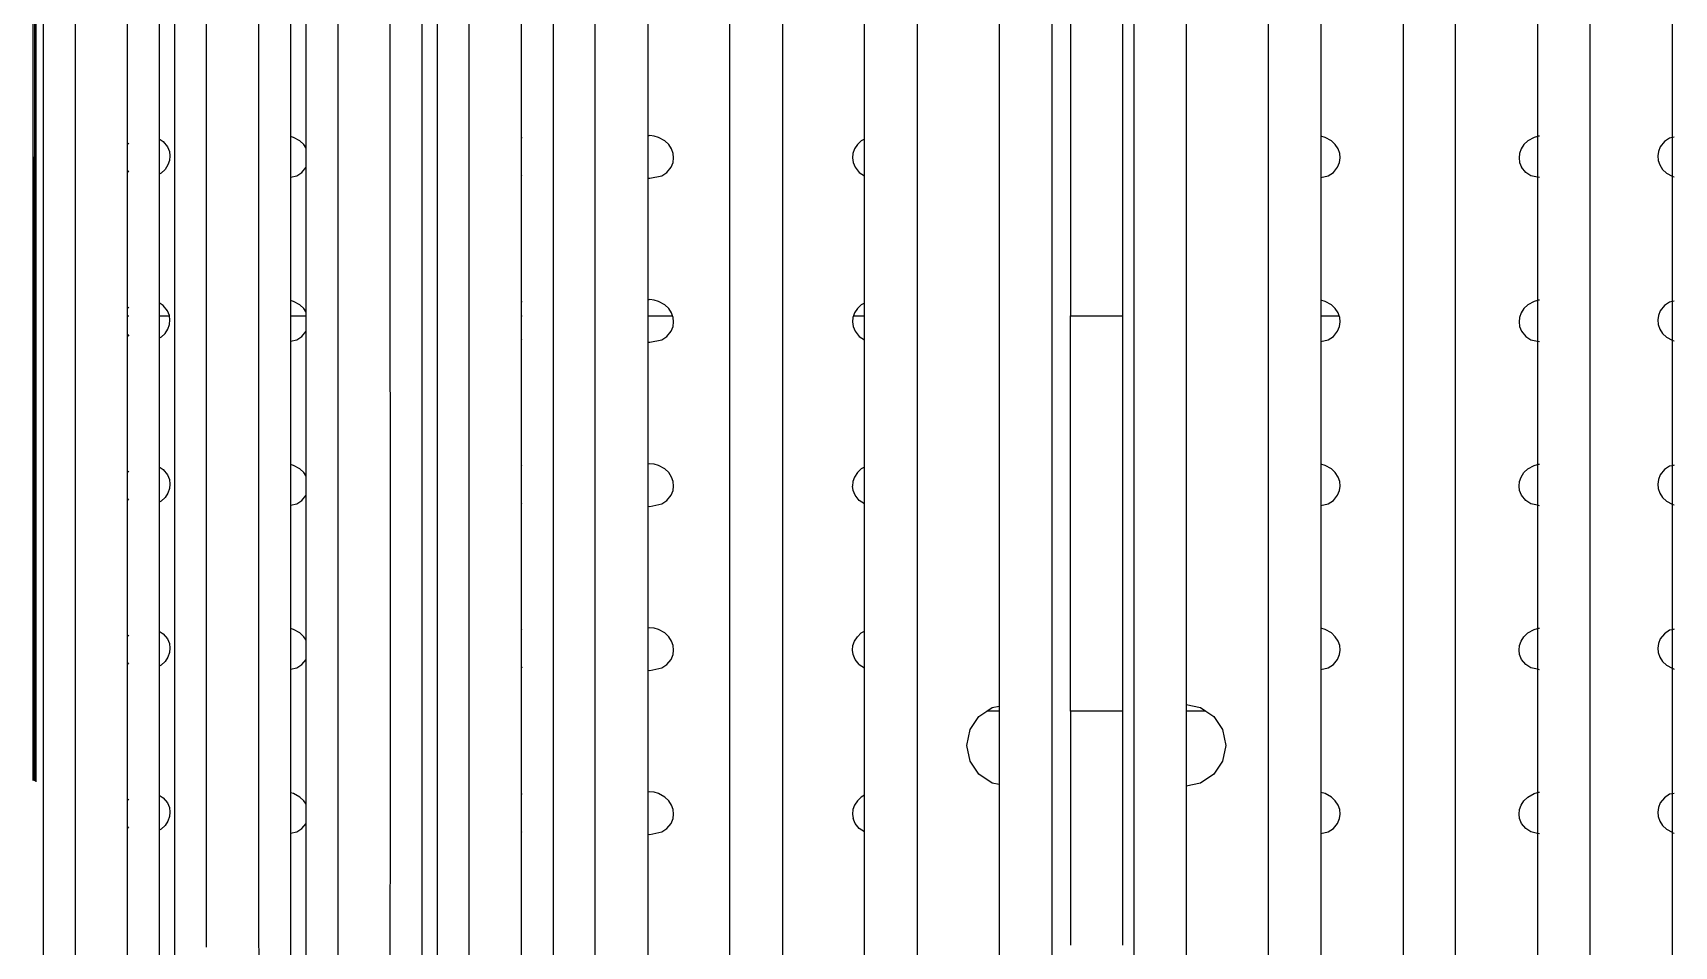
# Model space of a CAD drawing. Header units: millimetres. Extents: x 232 to 1180, y 355 to 899.
# Drawn here: x 474.3 to 655.2, y 460.9 to 561.5 of the extents above; entities that cross this region are included whole.
import ezdxf

# ---------------------------------------------------------------- set-up
doc = ezdxf.new("R2010")
doc.units = ezdxf.units.MM
doc.header["$MEASUREMENT"] = 0
doc.layers.add('Edges', color=7, linetype='Continuous')

# ---------------------------------------------------------------- blocks, each defined once
blk = doc.blocks.new('Ruby Burner grill pl')
at = {"layer": 'Edges'}
for p, q in [((-17.3569, 0.4374), (-17.3562, -6.798)), ((-17.3481, 0.4374), (-17.3464, -4.0102)), ((-17.3464, -4.0102), (-17.3456, 0.4374)), ((-17.3436, 0.4374), (-17.3425, -4.0102)), ((-17.3425, -4.0102), (-17.3416, 0.4374)), ((-17.3397, 0.4374), (-17.3397, -6.8046)), ((-17.2936, -6.8494), (-17.2936, 0.4374)), ((-17.1041, 0.4374), (-17.1041, -7.0335)), ((-16.5062, -7.6144), (-16.5062, 0.4374)), ((-16.3167, 0.4374), (-16.3177, -7.7975)), ((-16.0017, -7.6), (-16.0017, 0.4374)), ((-15.5293, 0.4374), (-15.5293, -7.1411)), ((-15.2133, -6.8341), (-15.2143, 0.4374)), ((-15.0249, 0.4374), (-15.0249, -6.9274)), ((-14.9314, -7.0182), (-14.9314, 0.4374)), ((-14.7419, -7.2023), (-14.7419, 0.4374)), ((-14.2375, 0.4374), (-14.2375, -7.6924)), ((-13.9846, -7.7664), (-13.9846, 0.4374)), ((-13.1775, -6.9823), (-13.1775, 0.4374)), ((-12.8625, 0.4374), (-12.8625, -6.9021)), ((-12.0554, 0.4374), (-12.0554, -7.6862)), ((-11.5633, 0.4374), (-11.5633, -6.3509)), ((-11.2483, 0.4374), (-11.2483, -8.1379)), ((-11.1365, 0.4374), (-11.1365, -4.0102)), ((-10.8246, 0.4374), (-10.8246, -4.0102)), ((-10.7562, 0.4374), (-10.7562, -8.1379)), ((-10.4413, 0.4374), (-10.4413, -6.3422)), ((-9.9491, -7.7284), (-9.9491, 0.4374)), ((-9.142, 0.4374), (-9.142, -6.9443)), ((-8.8271, -6.9401), (-8.8271, 0.4374)), ((-8.0198, -7.7244), (-8.02, 0.4374)), ((-16.7891, -2.9831), (-16.7891, -2.1545)), ((-15.7188, -3.0053), (-15.7188, -2.1363)), ((-16.5997, -2.1775), (-16.5997, -2.9497)), ((-15.8123, -2.1953), (-15.8123, -2.9357)), ((-14.4269, -2.9435), (-14.4269, -2.1861)), ((-13.6696, -2.2009), (-13.6696, -2.933)), ((-12.3704, -2.9511), (-12.3711, -2.1873)), ((-9.6342, -2.1967), (-9.6342, -2.9337)), ((-8.335, -2.1958), (-8.335, -2.935)), ((-7.5279, -2.1895), (-7.5279, -2.9421)), ((-16.5997, -2.9497), (-16.5751, -2.9659)), ((-16.5997, -2.9497), (-16.5997, -3.1612)), ((-15.7941, -2.941), (-15.8123, -2.9357)), ((-15.8123, -2.9357), (-15.8123, -3.1789)), ((-15.7561, -2.9616), (-15.7941, -2.941)), ((-14.423, -2.9443), (-14.4269, -2.9435)), ((-14.4269, -3.1697), (-14.4269, -2.9435)), ((-13.6571, -2.9303), (-13.6696, -2.933)), ((-13.6696, -2.933), (-13.6696, -3.1845)), ((-13.6317, -2.9334), (-13.6571, -2.9303)), ((-13.6056, -2.941), (-13.6317, -2.9334)), ((-13.5677, -2.9616), (-13.6056, -2.941)), ((-12.3704, -2.9511), (-12.3897, -2.9616)), ((-12.3711, -3.1709), (-12.3704, -2.9511)), ((-9.6093, -2.941), (-9.6342, -2.9337)), ((-9.6342, -2.9337), (-9.6342, -3.1804)), ((-9.5714, -2.9616), (-9.6093, -2.941)), ((-8.3554, -2.941), (-8.3934, -2.9616)), ((-8.335, -2.935), (-8.3554, -2.941)), ((-8.3294, -2.9334), (-8.335, -2.935)), ((-8.335, -2.935), (-8.335, -3.1794)), ((-8.323, -2.9326), (-8.3294, -2.9334)), ((-7.5432, -2.9454), (-7.5744, -2.9659)), ((-7.5279, -2.9421), (-7.5432, -2.9454)), ((-7.5159, -2.9396), (-7.5279, -2.9421)), ((-7.5279, -2.9421), (-7.5279, -3.1732)), ((-16.7891, -2.9831), (-16.7807, -2.9751)), ((-16.7891, -3.1382), (-16.7891, -2.9831)), ((-16.5751, -2.9659), (-16.5501, -2.9967)), ((-16.5501, -2.9967), (-16.5384, -3.0253)), ((-16.5384, -3.0253), (-16.5349, -3.0522)), ((-15.7328, -2.9838), (-15.7561, -2.9616)), ((-15.7188, -3.0053), (-15.7328, -2.9838)), ((-15.7188, -3.1199), (-15.7188, -3.0053)), ((-13.5443, -2.9838), (-13.5677, -2.9616)), ((-13.5273, -3.01), (-13.5443, -2.9838)), ((-13.5176, -3.0371), (-13.5273, -3.01)), ((-13.5149, -3.0642), (-13.5176, -3.0371)), ((-12.4397, -3.0371), (-12.4425, -3.0642)), ((-12.4301, -3.01), (-12.4397, -3.0371)), ((-12.4131, -2.9838), (-12.4301, -3.01)), ((-12.3897, -2.9616), (-12.4131, -2.9838)), ((-9.548, -2.9838), (-9.5714, -2.9616)), ((-9.531, -3.01), (-9.548, -2.9838)), ((-9.5213, -3.0371), (-9.531, -3.01)), ((-9.5186, -3.0642), (-9.5213, -3.0371)), ((-8.4434, -3.0371), (-8.4462, -3.0642)), ((-8.4338, -3.01), (-8.4434, -3.0371)), ((-8.4168, -2.9838), (-8.4338, -3.01)), ((-8.3934, -2.9616), (-8.4168, -2.9838)), ((-7.6111, -3.0253), (-7.6146, -3.0522)), ((-7.5994, -2.9967), (-7.6111, -3.0253)), ((-7.5744, -2.9659), (-7.5994, -2.9967)), ((-16.7807, -3.1485), (-16.7891, -3.1382)), ((-16.7891, -3.9667), (-16.7891, -3.1382)), ((-16.5644, -3.1325), (-16.5877, -3.1547)), ((-16.5474, -3.1064), (-16.5644, -3.1325)), ((-16.5377, -3.0793), (-16.5474, -3.1064)), ((-16.5349, -3.0522), (-16.5377, -3.0793)), ((-15.7435, -3.1505), (-15.7188, -3.1199)), ((-15.7188, -3.989), (-15.7188, -3.1199)), ((-13.5551, -3.1505), (-13.5301, -3.1196)), ((-13.5301, -3.1196), (-13.5184, -3.0911)), ((-13.5184, -3.0911), (-13.5149, -3.0642)), ((-12.4425, -3.0642), (-12.439, -3.0911)), ((-12.439, -3.0911), (-12.4273, -3.1196)), ((-12.4273, -3.1196), (-12.4023, -3.1505)), ((-9.5588, -3.1505), (-9.5338, -3.1196)), ((-9.5338, -3.1196), (-9.5221, -3.0911)), ((-9.5221, -3.0911), (-9.5186, -3.0642)), ((-8.4462, -3.0642), (-8.4427, -3.0911)), ((-8.4427, -3.0911), (-8.431, -3.1196)), ((-8.406, -3.1505), (-8.431, -3.1196)), ((-7.6146, -3.0522), (-7.6118, -3.0793)), ((-7.6118, -3.0793), (-7.6022, -3.1064)), ((-7.6022, -3.1064), (-7.5852, -3.1325)), ((-7.5852, -3.1325), (-7.5618, -3.1547)), ((-16.5877, -3.1547), (-16.5997, -3.1612)), ((-16.5997, -3.1612), (-16.5997, -3.9334)), ((-15.8123, -3.1789), (-15.7747, -3.1709)), ((-15.8123, -3.1789), (-15.8123, -3.9193)), ((-15.7747, -3.1709), (-15.7435, -3.1505)), ((-14.4269, -3.1697), (-14.423, -3.1676)), ((-14.4269, -3.9271), (-14.4269, -3.1697)), ((-13.6696, -3.1845), (-13.6571, -3.186)), ((-13.6696, -3.1845), (-13.6696, -3.9166)), ((-13.6571, -3.186), (-13.5863, -3.1709)), ((-13.5863, -3.1709), (-13.5551, -3.1505)), ((-12.4023, -3.1505), (-12.3711, -3.1709)), ((-12.3704, -3.9348), (-12.3711, -3.1709)), ((-9.6342, -3.1804), (-9.59, -3.1709)), ((-9.6342, -3.1804), (-9.6342, -3.9174)), ((-9.59, -3.1709), (-9.5588, -3.1505)), ((-8.3748, -3.1709), (-8.406, -3.1505)), ((-8.335, -3.1794), (-8.3748, -3.1709)), ((-8.323, -3.182), (-8.335, -3.1794)), ((-8.335, -3.1794), (-8.335, -3.9186)), ((-7.5618, -3.1547), (-7.5279, -3.1732)), ((-7.5279, -3.1732), (-7.5238, -3.1754)), ((-7.5279, -3.1732), (-7.5279, -3.9258)), ((-7.5238, -3.1754), (-7.5159, -3.1777)), ((-16.5751, -3.9495), (-16.5997, -3.9334)), ((-16.5997, -3.9334), (-16.5997, -4.0102)), ((-15.7941, -3.9246), (-15.8123, -3.9193)), ((-15.8123, -3.9193), (-15.8123, -4.0102)), ((-15.7561, -3.9453), (-15.7941, -3.9246)), ((-14.423, -3.9279), (-14.4269, -3.9271)), ((-14.4269, -4.0102), (-14.4269, -3.9271)), ((-13.6571, -3.9139), (-13.6696, -3.9166)), ((-13.6696, -3.9166), (-13.6696, -4.0102)), ((-13.6317, -3.917), (-13.6571, -3.9139)), ((-13.6056, -3.9246), (-13.6317, -3.917)), ((-13.5677, -3.9453), (-13.6056, -3.9246)), ((-12.3704, -3.9348), (-12.3897, -3.9453)), ((-12.3704, -4.0102), (-12.3704, -3.9348)), ((-9.6093, -3.9246), (-9.6342, -3.9174)), ((-9.6342, -3.9174), (-9.6342, -4.0102)), ((-9.5714, -3.9453), (-9.6093, -3.9246)), ((-8.3554, -3.9246), (-8.3934, -3.9453)), ((-8.335, -3.9186), (-8.3554, -3.9246)), ((-8.3294, -3.917), (-8.335, -3.9186)), ((-8.335, -3.9186), (-8.335, -4.1631)), ((-8.323, -3.9162), (-8.3294, -3.917)), ((-7.5432, -3.929), (-7.5744, -3.9495)), ((-7.5279, -3.9258), (-7.5432, -3.929)), ((-7.5159, -3.9232), (-7.5279, -3.9258)), ((-7.5279, -3.9258), (-7.5279, -4.1568)), ((-17.3519, -4.0102), (-17.3464, -4.0102)), ((-17.3469, -6.3807), (-17.3464, -4.0102)), ((-17.3464, -4.0102), (-17.3425, -4.0102)), ((-17.3425, -4.0102), (-17.343, -6.3807)), ((-16.7807, -3.9588), (-16.7891, -3.9667)), ((-16.7891, -4.0102), (-16.7891, -3.9667)), ((-16.7891, -4.0102), (-16.7807, -4.0102)), ((-16.7891, -4.1218), (-16.7891, -4.0102)), ((-16.5997, -4.0102), (-16.5382, -4.0102)), ((-16.5997, -4.0102), (-16.5997, -4.1448)), ((-16.5501, -3.9804), (-16.5751, -3.9495)), ((-16.5384, -4.0089), (-16.5501, -3.9804)), ((-16.5382, -4.0102), (-16.5384, -4.0089)), ((-16.5349, -4.0358), (-16.5382, -4.0102)), ((-15.8123, -4.0102), (-15.7188, -4.0102)), ((-15.8123, -4.0102), (-15.8123, -4.1626)), ((-15.7328, -3.9675), (-15.7561, -3.9453)), ((-15.7188, -3.989), (-15.7328, -3.9675)), ((-15.7188, -4.0102), (-15.7188, -3.989)), ((-15.7188, -4.1036), (-15.7188, -4.0102)), ((-14.4269, -4.0102), (-14.423, -4.0102)), ((-14.4269, -4.1534), (-14.4269, -4.0102)), ((-13.6696, -4.0102), (-13.5214, -4.0102)), ((-13.6696, -4.0102), (-13.6696, -4.1682)), ((-13.5443, -3.9675), (-13.5677, -3.9453)), ((-13.5273, -3.9936), (-13.5443, -3.9675)), ((-13.5214, -4.0102), (-13.5273, -3.9936)), ((-13.5176, -4.0207), (-13.5214, -4.0102)), ((-13.5149, -4.0478), (-13.5176, -4.0207)), ((-12.4397, -4.0207), (-12.4425, -4.0478)), ((-12.436, -4.0102), (-12.4397, -4.0207)), ((-12.4301, -3.9936), (-12.436, -4.0102)), ((-12.436, -4.0102), (-12.3704, -4.0102)), ((-12.4131, -3.9675), (-12.4301, -3.9936)), ((-12.3897, -3.9453), (-12.4131, -3.9675)), ((-12.3711, -4.1546), (-12.3704, -4.0102)), ((-11.1365, -4.0102), (-10.8246, -4.0102)), ((-11.1365, -6.3807), (-11.1365, -4.0102)), ((-10.8246, -4.0102), (-10.8198, -4.0102)), ((-10.8246, -4.0102), (-10.8246, -6.3807)), ((-9.6342, -4.0102), (-9.5251, -4.0102)), ((-9.6342, -4.0102), (-9.6342, -4.164)), ((-9.548, -3.9675), (-9.5714, -3.9453)), ((-9.531, -3.9936), (-9.548, -3.9675)), ((-9.5251, -4.0102), (-9.531, -3.9936)), ((-9.5213, -4.0207), (-9.5251, -4.0102)), ((-9.5186, -4.0478), (-9.5213, -4.0207)), ((-8.4434, -4.0207), (-8.4462, -4.0478)), ((-8.4338, -3.9936), (-8.4434, -4.0207)), ((-8.4168, -3.9675), (-8.4338, -3.9936)), ((-8.3934, -3.9453), (-8.4168, -3.9675)), ((-7.6111, -4.0089), (-7.6146, -4.0358)), ((-7.5994, -3.9804), (-7.6111, -4.0089)), ((-7.5744, -3.9495), (-7.5994, -3.9804)), ((-16.7891, -4.1218), (-16.7807, -4.1322)), ((-16.7891, -4.9504), (-16.7891, -4.1218)), ((-16.5877, -4.1384), (-16.5644, -4.1162)), ((-16.5644, -4.1162), (-16.5474, -4.09)), ((-16.5474, -4.09), (-16.5377, -4.0629)), ((-16.5377, -4.0629), (-16.5349, -4.0358)), ((-15.7435, -4.1341), (-15.7188, -4.1036)), ((-15.7188, -4.9726), (-15.7188, -4.1036)), ((-13.5551, -4.1341), (-13.5301, -4.1032)), ((-13.5301, -4.1032), (-13.5184, -4.0747)), ((-13.5184, -4.0747), (-13.5149, -4.0478)), ((-12.4425, -4.0478), (-12.439, -4.0747)), ((-12.439, -4.0747), (-12.4273, -4.1032)), ((-12.4273, -4.1032), (-12.4023, -4.1341)), ((-9.5588, -4.1341), (-9.5338, -4.1032)), ((-9.5338, -4.1032), (-9.5221, -4.0747)), ((-9.5221, -4.0747), (-9.5186, -4.0478)), ((-8.4462, -4.0478), (-8.4427, -4.0747)), ((-8.4427, -4.0747), (-8.431, -4.1032)), ((-8.431, -4.1032), (-8.406, -4.1341)), ((-7.6146, -4.0358), (-7.6118, -4.0629)), ((-7.6118, -4.0629), (-7.6022, -4.09)), ((-7.6022, -4.09), (-7.5852, -4.1162)), ((-7.5852, -4.1162), (-7.5618, -4.1384)), ((-16.5877, -4.1384), (-16.5997, -4.1448)), ((-16.5997, -4.1448), (-16.5997, -4.9171)), ((-15.8123, -4.1626), (-15.7747, -4.1546)), ((-15.8123, -4.1626), (-15.8123, -4.903)), ((-15.7747, -4.1546), (-15.7435, -4.1341)), ((-14.4269, -4.1534), (-14.423, -4.1513)), ((-14.4269, -4.9108), (-14.4269, -4.1534)), ((-13.6696, -4.1682), (-13.6571, -4.1697)), ((-13.6696, -4.1682), (-13.6696, -4.9003)), ((-13.6571, -4.1697), (-13.5863, -4.1546)), ((-13.5863, -4.1546), (-13.5551, -4.1341)), ((-12.4023, -4.1341), (-12.3711, -4.1546)), ((-12.3704, -4.9184), (-12.3711, -4.1546)), ((-9.6342, -4.164), (-9.59, -4.1546)), ((-9.6342, -4.164), (-9.6342, -4.901)), ((-9.59, -4.1546), (-9.5588, -4.1341)), ((-8.406, -4.1341), (-8.3748, -4.1546)), ((-8.3748, -4.1546), (-8.335, -4.1631)), ((-8.335, -4.1631), (-8.323, -4.1656)), ((-8.335, -4.1631), (-8.335, -4.9023)), ((-7.5618, -4.1384), (-7.5279, -4.1568)), ((-7.5279, -4.1568), (-7.5238, -4.159)), ((-7.5279, -4.1568), (-7.5279, -4.9094)), ((-7.5238, -4.159), (-7.5159, -4.1613)), ((-16.5997, -4.9171), (-16.5751, -4.9332)), ((-16.5997, -4.9171), (-16.5997, -5.1285)), ((-15.7941, -4.9083), (-15.8123, -4.903)), ((-15.8123, -4.903), (-15.8123, -5.1462)), ((-15.7561, -4.9289), (-15.7941, -4.9083)), ((-14.423, -4.9116), (-14.4269, -4.9108)), ((-14.4269, -5.137), (-14.4269, -4.9108)), ((-13.6571, -4.8976), (-13.6696, -4.9003)), ((-13.6696, -4.9003), (-13.6696, -5.1518)), ((-13.6317, -4.9007), (-13.6571, -4.8976)), ((-13.6056, -4.9083), (-13.6317, -4.9007)), ((-13.5677, -4.9289), (-13.6056, -4.9083)), ((-12.3704, -4.9184), (-12.3897, -4.9289)), ((-12.3711, -5.1382), (-12.3704, -4.9184)), ((-9.6093, -4.9083), (-9.6342, -4.901)), ((-9.6342, -4.901), (-9.6342, -5.1477)), ((-9.5714, -4.9289), (-9.6093, -4.9083)), ((-8.3934, -4.9289), (-8.3554, -4.9083)), ((-8.3554, -4.9083), (-8.335, -4.9023)), ((-8.335, -4.9023), (-8.3294, -4.9007)), ((-8.335, -4.9023), (-8.335, -5.1467)), ((-8.3294, -4.9007), (-8.323, -4.8999)), ((-7.5432, -4.9127), (-7.5744, -4.9332)), ((-7.5279, -4.9094), (-7.5432, -4.9127)), ((-7.5159, -4.9069), (-7.5279, -4.9094)), ((-7.5279, -4.9094), (-7.5279, -5.1405)), ((-16.7891, -4.9504), (-16.7807, -4.9424)), ((-16.7891, -5.1055), (-16.7891, -4.9504)), ((-16.5751, -4.9332), (-16.5501, -4.964)), ((-16.5501, -4.964), (-16.5384, -4.9926)), ((-16.5384, -4.9926), (-16.5349, -5.0195)), ((-15.7328, -4.9511), (-15.7561, -4.9289)), ((-15.7188, -4.9726), (-15.7328, -4.9511)), ((-15.7188, -5.0872), (-15.7188, -4.9726)), ((-13.5443, -4.9511), (-13.5677, -4.9289)), ((-13.5273, -4.9773), (-13.5443, -4.9511)), ((-13.5176, -5.0044), (-13.5273, -4.9773)), ((-13.5149, -5.0315), (-13.5176, -5.0044)), ((-12.4397, -5.0044), (-12.4425, -5.0315)), ((-12.4301, -4.9773), (-12.4397, -5.0044)), ((-12.4131, -4.9511), (-12.4301, -4.9773)), ((-12.3897, -4.9289), (-12.4131, -4.9511)), ((-9.548, -4.9511), (-9.5714, -4.9289)), ((-9.531, -4.9773), (-9.548, -4.9511)), ((-9.5213, -5.0044), (-9.531, -4.9773)), ((-9.5186, -5.0315), (-9.5213, -5.0044)), ((-8.4462, -5.0315), (-8.4434, -5.0044)), ((-8.4434, -5.0044), (-8.4338, -4.9773)), ((-8.4338, -4.9773), (-8.4168, -4.9511)), ((-8.4168, -4.9511), (-8.3934, -4.9289)), ((-7.6111, -4.9926), (-7.6146, -5.0195)), ((-7.5994, -4.964), (-7.6111, -4.9926)), ((-7.5744, -4.9332), (-7.5994, -4.964)), ((-16.7807, -5.1158), (-16.7891, -5.1055)), ((-16.7891, -5.9341), (-16.7891, -5.1055)), ((-16.5644, -5.0998), (-16.5877, -5.122)), ((-16.5474, -5.0737), (-16.5644, -5.0998)), ((-16.5377, -5.0466), (-16.5474, -5.0737)), ((-16.5349, -5.0195), (-16.5377, -5.0466)), ((-15.7435, -5.1178), (-15.7188, -5.0872)), ((-15.7188, -5.9563), (-15.7188, -5.0872)), ((-13.5551, -5.1178), (-13.5301, -5.0869)), ((-13.5301, -5.0869), (-13.5184, -5.0584)), ((-13.5184, -5.0584), (-13.5149, -5.0315)), ((-12.439, -5.0584), (-12.4425, -5.0315)), ((-12.4273, -5.0869), (-12.439, -5.0584)), ((-12.4023, -5.1178), (-12.4273, -5.0869)), ((-9.5588, -5.1178), (-9.5338, -5.0869)), ((-9.5338, -5.0869), (-9.5221, -5.0584)), ((-9.5221, -5.0584), (-9.5186, -5.0315)), ((-8.4427, -5.0584), (-8.4462, -5.0315)), ((-8.431, -5.0869), (-8.4427, -5.0584)), ((-8.406, -5.1178), (-8.431, -5.0869)), ((-7.6146, -5.0195), (-7.6118, -5.0466)), ((-7.6118, -5.0466), (-7.6022, -5.0737)), ((-7.6022, -5.0737), (-7.5852, -5.0998)), ((-7.5852, -5.0998), (-7.5618, -5.122)), ((-16.5877, -5.122), (-16.5997, -5.1285)), ((-16.5997, -5.1285), (-16.5997, -5.9007)), ((-15.8123, -5.1462), (-15.7747, -5.1382)), ((-15.8123, -5.1462), (-15.8123, -5.8866)), ((-15.7747, -5.1382), (-15.7435, -5.1178)), ((-14.4269, -5.137), (-14.423, -5.1349)), ((-14.4269, -5.8944), (-14.4269, -5.137)), ((-13.6696, -5.1518), (-13.6571, -5.1533)), ((-13.6696, -5.1518), (-13.6696, -5.8839)), ((-13.6571, -5.1533), (-13.5863, -5.1382)), ((-13.5863, -5.1382), (-13.5551, -5.1178)), ((-12.3711, -5.1382), (-12.4023, -5.1178)), ((-12.3704, -5.9021), (-12.3711, -5.1382)), ((-9.6342, -5.1477), (-9.59, -5.1382)), ((-9.6342, -5.1477), (-9.6342, -5.8847)), ((-9.59, -5.1382), (-9.5588, -5.1178)), ((-8.3748, -5.1382), (-8.406, -5.1178)), ((-8.335, -5.1467), (-8.3748, -5.1382)), ((-8.323, -5.1493), (-8.335, -5.1467)), ((-8.335, -5.1467), (-8.335, -5.8859)), ((-7.5618, -5.122), (-7.5279, -5.1405)), ((-7.5279, -5.1405), (-7.5238, -5.1427)), ((-7.5279, -5.1405), (-7.5279, -5.8931)), ((-7.5238, -5.1427), (-7.5159, -5.145)), ((-16.5997, -5.9007), (-16.5751, -5.9168)), ((-16.5997, -5.9007), (-16.5997, -6.1122)), ((-15.7941, -5.8919), (-15.8123, -5.8866)), ((-15.8123, -5.8866), (-15.8123, -6.1299)), ((-15.7561, -5.9126), (-15.7941, -5.8919)), ((-14.423, -5.8952), (-14.4269, -5.8944)), ((-14.4269, -6.1207), (-14.4269, -5.8944)), ((-13.6571, -5.8812), (-13.6696, -5.8839)), ((-13.6696, -5.8839), (-13.6696, -6.1355)), ((-13.6317, -5.8843), (-13.6571, -5.8812)), ((-13.6056, -5.8919), (-13.6317, -5.8843)), ((-13.5677, -5.9126), (-13.6056, -5.8919)), ((-12.3897, -5.9126), (-12.3704, -5.9021)), ((-12.3711, -6.1219), (-12.3704, -5.9021)), ((-9.6093, -5.8919), (-9.6342, -5.8847)), ((-9.6342, -5.8847), (-9.6342, -6.1313)), ((-9.5714, -5.9126), (-9.6093, -5.8919)), ((-8.3934, -5.9126), (-8.3554, -5.8919)), ((-8.3554, -5.8919), (-8.335, -5.8859)), ((-8.335, -5.8859), (-8.3294, -5.8843)), ((-8.335, -5.8859), (-8.335, -6.1304)), ((-8.3294, -5.8843), (-8.323, -5.8835)), ((-7.5432, -5.8963), (-7.5744, -5.9168)), ((-7.5279, -5.8931), (-7.5432, -5.8963)), ((-7.5159, -5.8905), (-7.5279, -5.8931)), ((-7.5279, -5.8931), (-7.5279, -6.1241)), ((-16.7891, -5.9341), (-16.7807, -5.9261)), ((-16.7891, -6.0891), (-16.7891, -5.9341)), ((-16.5751, -5.9168), (-16.5501, -5.9477)), ((-16.5501, -5.9477), (-16.5384, -5.9762)), ((-16.5384, -5.9762), (-16.5349, -6.0031)), ((-15.7328, -5.9348), (-15.7561, -5.9126)), ((-15.7188, -5.9563), (-15.7328, -5.9348)), ((-15.7188, -6.0709), (-15.7188, -5.9563)), ((-13.5443, -5.9348), (-13.5677, -5.9126)), ((-13.5273, -5.9609), (-13.5443, -5.9348)), ((-13.5176, -5.988), (-13.5273, -5.9609)), ((-13.5149, -6.0151), (-13.5176, -5.988)), ((-12.4425, -6.0151), (-12.4397, -5.988)), ((-12.4397, -5.988), (-12.4301, -5.9609)), ((-12.4301, -5.9609), (-12.4131, -5.9348)), ((-12.4131, -5.9348), (-12.3897, -5.9126)), ((-9.548, -5.9348), (-9.5714, -5.9126)), ((-9.531, -5.9609), (-9.548, -5.9348)), ((-9.5213, -5.988), (-9.531, -5.9609)), ((-9.5186, -6.0151), (-9.5213, -5.988)), ((-8.4462, -6.0151), (-8.4434, -5.988)), ((-8.4434, -5.988), (-8.4338, -5.9609)), ((-8.4338, -5.9609), (-8.4168, -5.9348)), ((-8.4168, -5.9348), (-8.3934, -5.9126)), ((-7.6111, -5.9762), (-7.6146, -6.0031)), ((-7.5994, -5.9477), (-7.6111, -5.9762)), ((-7.5744, -5.9168), (-7.5994, -5.9477)), ((-16.7807, -6.0995), (-16.7891, -6.0891)), ((-16.7891, -6.9177), (-16.7891, -6.0891)), ((-16.5644, -6.0835), (-16.5877, -6.1057)), ((-16.5474, -6.0573), (-16.5644, -6.0835)), ((-16.5377, -6.0302), (-16.5474, -6.0573)), ((-16.5349, -6.0031), (-16.5377, -6.0302)), ((-15.7435, -6.1014), (-15.7188, -6.0709)), ((-15.7188, -6.9399), (-15.7188, -6.0709)), ((-13.5551, -6.1014), (-13.5301, -6.0706)), ((-13.5301, -6.0706), (-13.5184, -6.042)), ((-13.5184, -6.042), (-13.5149, -6.0151)), ((-12.439, -6.042), (-12.4425, -6.0151)), ((-12.4273, -6.0706), (-12.439, -6.042)), ((-12.4023, -6.1014), (-12.4273, -6.0706)), ((-9.5588, -6.1014), (-9.5338, -6.0706)), ((-9.5338, -6.0706), (-9.5221, -6.042)), ((-9.5221, -6.042), (-9.5186, -6.0151)), ((-8.4427, -6.042), (-8.4462, -6.0151)), ((-8.431, -6.0706), (-8.4427, -6.042)), ((-8.406, -6.1014), (-8.431, -6.0706)), ((-7.6146, -6.0031), (-7.6118, -6.0302)), ((-7.6118, -6.0302), (-7.6022, -6.0573)), ((-7.6022, -6.0573), (-7.5852, -6.0835)), ((-7.5852, -6.0835), (-7.5618, -6.1057)), ((-16.5877, -6.1057), (-16.5997, -6.1122)), ((-16.5997, -6.1122), (-16.5997, -6.8844)), ((-15.8123, -6.1299), (-15.7747, -6.1219)), ((-15.8123, -6.1299), (-15.8123, -6.8703)), ((-15.7747, -6.1219), (-15.7435, -6.1014)), ((-14.423, -6.1186), (-14.4269, -6.1207)), ((-14.4269, -6.8781), (-14.4269, -6.1207)), ((-13.6696, -6.1355), (-13.6571, -6.137)), ((-13.6696, -6.1355), (-13.6696, -6.8676)), ((-13.6571, -6.137), (-13.5863, -6.1219)), ((-13.5863, -6.1219), (-13.5551, -6.1014)), ((-12.4023, -6.1014), (-12.3711, -6.1219)), ((-12.3704, -6.8857), (-12.3711, -6.1219)), ((-9.6342, -6.1313), (-9.59, -6.1219)), ((-9.6342, -6.1313), (-9.6342, -6.8683)), ((-9.59, -6.1219), (-9.5588, -6.1014)), ((-8.3748, -6.1219), (-8.406, -6.1014)), ((-8.335, -6.1304), (-8.3748, -6.1219)), ((-8.323, -6.133), (-8.335, -6.1304)), ((-8.335, -6.1304), (-8.335, -6.8696)), ((-7.5618, -6.1057), (-7.5279, -6.1241)), ((-7.5279, -6.1241), (-7.5238, -6.1263)), ((-7.5279, -6.1241), (-7.5279, -6.8767)), ((-7.5238, -6.1263), (-7.5159, -6.1286)), ((-17.3469, -6.3807), (-17.3516, -6.3807)), ((-17.343, -6.3807), (-17.3469, -6.3807)), ((-17.3469, -6.7998), (-17.3469, -6.3807)), ((-17.343, -6.3807), (-17.3431, -6.8018)), ((-11.6845, -6.4124), (-11.637, -6.3807)), ((-11.637, -6.3807), (-11.6046, -6.3591)), ((-11.5633, -6.3807), (-11.637, -6.3807)), ((-11.6046, -6.3591), (-11.5633, -6.3509)), ((-11.5633, -6.3509), (-11.5633, -6.3807)), ((-11.5633, -6.3807), (-11.5633, -6.8217)), ((-10.8246, -6.3807), (-11.1365, -6.3807)), ((-11.1365, -6.3807), (-11.1365, -7.7842)), ((-10.8198, -6.3807), (-10.8246, -6.3807)), ((-10.8246, -6.3807), (-10.8246, -7.7842)), ((-10.4413, -6.3422), (-10.3565, -6.3591)), ((-10.4413, -6.3422), (-10.4413, -6.3807)), ((-10.3241, -6.3807), (-10.4413, -6.3807)), ((-10.4413, -6.3807), (-10.4413, -6.8303)), ((-10.3565, -6.3591), (-10.3241, -6.3807)), ((-10.3241, -6.3807), (-10.2766, -6.4124)), ((-11.7565, -6.5863), (-11.7378, -6.4922)), ((-11.7378, -6.4922), (-11.6845, -6.4124)), ((-10.2766, -6.4124), (-10.2233, -6.4922)), ((-10.2233, -6.4922), (-10.2046, -6.5863)), ((-11.7378, -6.6804), (-11.7565, -6.5863)), ((-10.2046, -6.5863), (-10.2233, -6.6804)), ((-11.6845, -6.7601), (-11.7378, -6.6804)), ((-10.2233, -6.6804), (-10.2766, -6.7601)), ((-11.6046, -6.8135), (-11.6845, -6.7601)), ((-10.2766, -6.7601), (-10.3565, -6.8135)), ((-17.2936, -8.0877), (-17.2936, -6.8494)), ((-16.5997, -6.8844), (-16.5751, -6.9005)), ((-16.5997, -6.8844), (-16.5997, -7.0958)), ((-15.7941, -6.8756), (-15.8123, -6.8703)), ((-15.8123, -6.8703), (-15.8123, -7.1136)), ((-15.7561, -6.8962), (-15.7941, -6.8756)), ((-15.2143, -8.0877), (-15.2133, -6.8341)), ((-14.423, -6.8789), (-14.4269, -6.8781)), ((-14.4269, -7.1043), (-14.4269, -6.8781)), ((-13.6571, -6.8649), (-13.6696, -6.8676)), ((-13.6696, -6.8676), (-13.6696, -7.1191)), ((-13.6317, -6.868), (-13.6571, -6.8649)), ((-13.6056, -6.8756), (-13.6317, -6.868)), ((-13.5677, -6.8962), (-13.6056, -6.8756)), ((-12.3704, -6.8857), (-12.3897, -6.8962)), ((-12.3711, -7.1055), (-12.3704, -6.8857)), ((-11.5633, -6.8217), (-11.6046, -6.8135)), ((-11.5633, -6.8217), (-11.5633, -8.1379)), ((-10.3565, -6.8135), (-10.4413, -6.8303)), ((-10.4413, -6.8303), (-10.4413, -8.1379)), ((-9.6093, -6.8756), (-9.6342, -6.8683)), ((-9.6342, -6.8683), (-9.6342, -7.115)), ((-9.5714, -6.8962), (-9.6093, -6.8756)), ((-8.3934, -6.8962), (-8.3554, -6.8756)), ((-8.3554, -6.8756), (-8.335, -6.8696)), ((-8.335, -6.8696), (-8.3294, -6.868)), ((-8.335, -6.8696), (-8.335, -7.114)), ((-8.3294, -6.868), (-8.323, -6.8672)), ((-7.5432, -6.88), (-7.5744, -6.9005)), ((-7.5279, -6.8767), (-7.5432, -6.88)), ((-7.5159, -6.8742), (-7.5279, -6.8767)), ((-7.5279, -6.8767), (-7.5279, -7.1078)), ((-16.7891, -6.9177), (-16.7807, -6.9097)), ((-16.7891, -7.0728), (-16.7891, -6.9177)), ((-16.5751, -6.9005), (-16.5501, -6.9313)), ((-16.5501, -6.9313), (-16.5384, -6.9599)), ((-16.5384, -6.9599), (-16.5349, -6.9868)), ((-16.5349, -6.9868), (-16.5377, -7.0139)), ((-15.7328, -6.9184), (-15.7561, -6.8962)), ((-15.7188, -6.9399), (-15.7328, -6.9184)), ((-15.7188, -7.0545), (-15.7188, -6.9399)), ((-15.0249, -6.9274), (-15.0249, -8.0877)), ((-13.5443, -6.9184), (-13.5677, -6.8962)), ((-13.5273, -6.9446), (-13.5443, -6.9184)), ((-13.5176, -6.9717), (-13.5273, -6.9446)), ((-13.5149, -6.9988), (-13.5176, -6.9717)), ((-13.1775, -8.1379), (-13.1775, -6.9823)), ((-12.8625, -6.9021), (-12.8625, -8.1379)), ((-12.4397, -6.9717), (-12.4425, -6.9988)), ((-12.4301, -6.9446), (-12.4397, -6.9717)), ((-12.4131, -6.9184), (-12.4301, -6.9446)), ((-12.3897, -6.8962), (-12.4131, -6.9184)), ((-9.548, -6.9184), (-9.5714, -6.8962)), ((-9.531, -6.9446), (-9.548, -6.9184)), ((-9.5213, -6.9717), (-9.531, -6.9446)), ((-9.5186, -6.9988), (-9.5213, -6.9717)), ((-9.142, -6.9443), (-9.142, -8.1379)), ((-8.8271, -8.1379), (-8.8271, -6.9401)), ((-8.4462, -6.9988), (-8.4434, -6.9717)), ((-8.4434, -6.9717), (-8.4338, -6.9446)), ((-8.4338, -6.9446), (-8.4168, -6.9184)), ((-8.4168, -6.9184), (-8.3934, -6.8962)), ((-7.6111, -6.9599), (-7.6146, -6.9868)), ((-7.6146, -6.9868), (-7.6118, -7.0139)), ((-7.5994, -6.9313), (-7.6111, -6.9599)), ((-7.5744, -6.9005), (-7.5994, -6.9313)), ((-17.1041, -7.0335), (-17.1041, -8.0877)), ((-16.7807, -7.0831), (-16.7891, -7.0728)), ((-16.7891, -7.3395), (-16.7891, -7.0728)), ((-16.5644, -7.0671), (-16.5877, -7.0893)), ((-16.5474, -7.041), (-16.5644, -7.0671)), ((-16.5377, -7.0139), (-16.5474, -7.041)), ((-15.7747, -7.1055), (-15.7435, -7.0851)), ((-15.7435, -7.0851), (-15.7188, -7.0545)), ((-15.7188, -7.3251), (-15.7188, -7.0545)), ((-14.9314, -8.0877), (-14.9314, -7.0182)), ((-13.5863, -7.1055), (-13.5551, -7.0851)), ((-13.5551, -7.0851), (-13.5301, -7.0542)), ((-13.5301, -7.0542), (-13.5184, -7.0257)), ((-13.5184, -7.0257), (-13.5149, -6.9988)), ((-12.4425, -6.9988), (-12.439, -7.0257)), ((-12.4273, -7.0542), (-12.439, -7.0257)), ((-12.4023, -7.0851), (-12.4273, -7.0542)), ((-12.3711, -7.1055), (-12.4023, -7.0851)), ((-9.59, -7.1055), (-9.5588, -7.0851)), ((-9.5588, -7.0851), (-9.5338, -7.0542)), ((-9.5338, -7.0542), (-9.5221, -7.0257)), ((-9.5221, -7.0257), (-9.5186, -6.9988)), ((-8.4427, -7.0257), (-8.4462, -6.9988)), ((-8.431, -7.0542), (-8.4427, -7.0257)), ((-8.406, -7.0851), (-8.431, -7.0542)), ((-8.3748, -7.1055), (-8.406, -7.0851)), ((-7.6118, -7.0139), (-7.6022, -7.041)), ((-7.6022, -7.041), (-7.5852, -7.0671)), ((-7.5852, -7.0671), (-7.5618, -7.0893)), ((-16.5877, -7.0893), (-16.5997, -7.0958)), ((-16.5997, -7.0958), (-16.5997, -7.5235)), ((-15.8123, -7.1136), (-15.7747, -7.1055)), ((-15.8123, -7.1136), (-15.8123, -7.416)), ((-15.5293, -7.1411), (-15.5293, -8.0877)), ((-14.4269, -7.1043), (-14.423, -7.1022)), ((-14.4269, -7.5083), (-14.4269, -7.1043)), ((-13.6696, -7.1191), (-13.6571, -7.1206)), ((-13.6696, -7.1191), (-13.6696, -7.4604)), ((-13.6571, -7.1206), (-13.5863, -7.1055)), ((-12.3704, -7.3802), (-12.3711, -7.1055)), ((-9.6342, -7.115), (-9.59, -7.1055)), ((-9.6342, -7.115), (-9.6342, -7.4224)), ((-8.335, -7.114), (-8.3748, -7.1055)), ((-8.323, -7.1166), (-8.335, -7.114)), ((-8.335, -7.114), (-8.335, -7.4182)), ((-7.5618, -7.0893), (-7.5279, -7.1078)), ((-7.5279, -7.1078), (-7.5238, -7.11)), ((-7.5279, -7.1078), (-7.5279, -7.5022)), ((-7.5238, -7.11), (-7.5159, -7.1123)), ((-14.7419, -8.0877), (-14.7419, -7.2023)), ((-16.7891, -8.0877), (-16.7891, -7.3395)), ((-15.7188, -8.0877), (-15.7188, -7.3251)), ((-12.3704, -8.1379), (-12.3704, -7.3802)), ((-15.8123, -7.416), (-15.8123, -8.0877)), ((-13.6696, -7.4604), (-13.6696, -8.1379)), ((-9.6342, -7.4224), (-9.6342, -8.1379)), ((-8.335, -7.4182), (-8.335, -8.1379)), ((-16.5997, -7.5235), (-16.5997, -8.0877)), ((-14.4269, -8.0877), (-14.4269, -7.5083)), ((-7.5279, -7.5022), (-7.5279, -8.1379)), ((-16.5062, -8.0877), (-16.5062, -7.6144)), ((-16.0007, -8.0877), (-16.0017, -7.6)), ((-14.2375, -7.6924), (-14.2375, -8.0877)), ((-13.9846, -8.1379), (-13.9846, -7.7664)), ((-12.0554, -7.6862), (-12.0554, -8.1379)), ((-9.9491, -8.1379), (-9.9491, -7.7284)), ((-8.02, -8.1379), (-8.0198, -7.7244))]:
    blk.add_line(p, q, dxfattribs=at)

msp = doc.modelspace()

# ---------------------------------------------------------------- block references
at = {"xscale": 18.37224819110694, "yscale": 18.37224819110694, "zscale": 18.37224819110694}
msp.add_blockref('Ruby Burner grill pl', (793.24, 603.99), dxfattribs=at)

doc.saveas('drawing.dxf')
